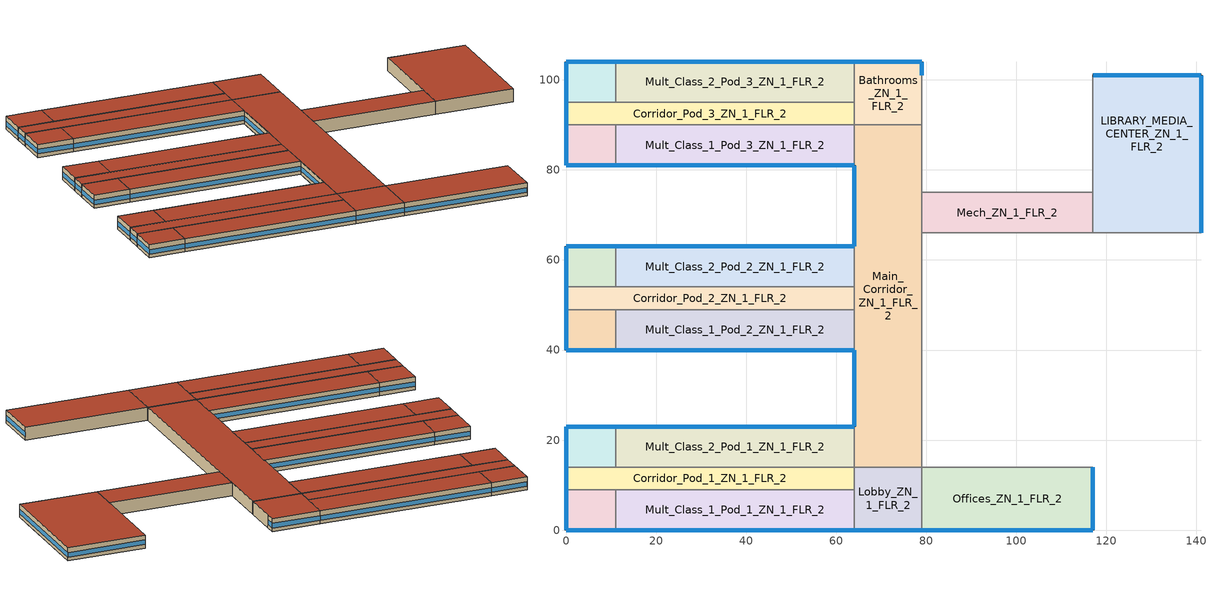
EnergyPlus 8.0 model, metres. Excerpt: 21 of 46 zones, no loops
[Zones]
Corner_Class_1_Pod_1_ZN_1_FLR_2
 floor to Corner_Class_1_Pod_1_ZN_1_FLR_1 (int_slab_floor): 0,9 11,9 11,0 0,0 z4
 wall outside (nonres_ext_wall): 0,9 0,0 11,0 z4:8
 wall to Mult_Class_1_Pod_1_ZN_1_FLR_2 (int_wall): 11,0 11,9 z4:8
 wall to Corridor_Pod_1_ZN_1_FLR_2 (int_wall): 11,9 0,9 z4:8
 window (Window_U_0.55_SHGC_0.25): 0.05,0 10.95,0 z5.1:6.51; 0,8.95 0,0.05 z5.1:6.52
 roof outside (nonres_roof): 0,0 11,0 11,9 0,9 z8
Mult_Class_1_Pod_1_ZN_1_FLR_2
 floor to Mult_Class_1_Pod_1_ZN_1_FLR_1 (int_slab_floor): 11,9 64,9 64,0 11,0 z4
 wall outside (nonres_ext_wall): 11,0 64,0 z4:8
 wall to Lobby_ZN_1_FLR_2 (int_wall): 64,0 64,9 z4:8
 wall to Corridor_Pod_1_ZN_1_FLR_2 (int_wall): 64,9 11,9 z4:8
 window (Window_U_0.55_SHGC_0.25): 11.05,0 63.95,0 z5.1:6.5
 roof outside (nonres_roof): 11,0 64,0 64,9 11,9 z8
Corridor_Pod_1_ZN_1_FLR_2
 floor to Corridor_Pod_1_ZN_1_FLR_1 (int_slab_floor): 0,14 64,14 64,9 0,9 z4
 wall outside (nonres_ext_wall): 0,14 0,9 z4:8
 wall to Lobby_ZN_1_FLR_2 (int_wall): 64,9 64,14 z4:8
 wall to Mult_Class_2_Pod_1_ZN_1_FLR_2 (int_wall): 64,14 11,14 z4:8
 wall to Corner_Class_2_Pod_1_ZN_1_FLR_2 (int_wall): 11,14 0,14 z4:8
 window (Window_U_0.55_SHGC_0.25): 0,13.95 0,9.05 z5.1:6.53
 roof outside (nonres_roof): 0,9 64,9 64,14 0,14 z8
Corner_Class_2_Pod_1_ZN_1_FLR_2
 floor to Corner_Class_2_Pod_1_ZN_1_FLR_1 (int_slab_floor): 0,23 11,23 11,14 0,14 z4
 wall outside (nonres_ext_wall): 11,23 0,23 0,14 z4:8
 wall to Mult_Class_2_Pod_1_ZN_1_FLR_2 (int_wall): 11,14 11,23 z4:8
 window (Window_U_0.55_SHGC_0.25): 10.95,23 0.05,23 z5.1:6.51; 0,22.95 0,14.05 z5.1:6.52
 roof outside (nonres_roof): 0,14 11,14 11,23 0,23 z8
Mult_Class_2_Pod_1_ZN_1_FLR_2
 floor to Mult_Class_2_Pod_1_ZN_1_FLR_1 (int_slab_floor): 11,23 64,23 64,14 11,14 z4
 wall outside (nonres_ext_wall): 64,23 11,23 z4:8
 wall to Main_Corridor_ZN_1_FLR_2 (int_wall): 64,14 64,23 z4:8
 window (Window_U_0.55_SHGC_0.25): 63.95,23 11.05,23 z5.1:6.5
 roof outside (nonres_roof): 11,14 64,14 64,23 11,23 z8
Corner_Class_1_Pod_2_ZN_1_FLR_2
 floor to Corner_Class_1_Pod_2_ZN_1_FLR_1 (int_slab_floor): 0,49 11,49 11,40 0,40 z4
 wall outside (nonres_ext_wall): 0,49 0,40 11,40 z4:8
 wall to Mult_Class_1_Pod_2_ZN_1_FLR_2 (int_wall): 11,40 11,49 z4:8
 wall to Corridor_Pod_2_ZN_1_FLR_2 (int_wall): 11,49 0,49 z4:8
 window (Window_U_0.55_SHGC_0.25): 0.05,40 10.95,40 z5.1:6.51; 0,48.95 0,40.05 z5.1:6.52
 roof outside (nonres_roof): 0,40 11,40 11,49 0,49 z8
Mult_Class_1_Pod_2_ZN_1_FLR_2
 floor to Mult_Class_1_Pod_2_ZN_1_FLR_1 (int_slab_floor): 11,49 64,49 64,40 11,40 z4
 wall outside (nonres_ext_wall): 11,40 64,40 z4:8
 wall to Main_Corridor_ZN_1_FLR_2 (int_wall): 64,40 64,49 z4:8
 wall to Corridor_Pod_2_ZN_1_FLR_2 (int_wall): 64,49 11,49 z4:8
 window (Window_U_0.55_SHGC_0.25): 11.05,40 63.95,40 z5.1:6.5
 roof outside (nonres_roof): 11,40 64,40 64,49 11,49 z8
Corridor_Pod_2_ZN_1_FLR_2
 floor to Corridor_Pod_2_ZN_1_FLR_1 (int_slab_floor): 0,54 64,54 64,49 0,49 z4
 wall outside (nonres_ext_wall): 0,54 0,49 z4:8
 wall to Main_Corridor_ZN_1_FLR_2 (int_wall): 64,49 64,54 z4:8
 wall to Mult_Class_2_Pod_2_ZN_1_FLR_2 (int_wall): 64,54 11,54 z4:8
 wall to Corner_Class_2_Pod_2_ZN_1_FLR_2 (int_wall): 11,54 0,54 z4:8
 window (Window_U_0.55_SHGC_0.25): 0,53.95 0,49.05 z5.1:6.53
 roof outside (nonres_roof): 0,49 64,49 64,54 0,54 z8
Corner_Class_2_Pod_2_ZN_1_FLR_2
 floor to Corner_Class_2_Pod_2_ZN_1_FLR_1 (int_slab_floor): 0,63 11,63 11,54 0,54 z4
 wall outside (nonres_ext_wall): 11,63 0,63 0,54 z4:8
 wall to Mult_Class_2_Pod_2_ZN_1_FLR_2 (int_wall): 11,54 11,63 z4:8
 window (Window_U_0.55_SHGC_0.25): 10.95,63 0.05,63 z5.1:6.51; 0,62.95 0,54.05 z5.1:6.52
 roof outside (nonres_roof): 0,54 11,54 11,63 0,63 z8
Mult_Class_2_Pod_2_ZN_1_FLR_2
 floor to Mult_Class_2_Pod_2_ZN_1_FLR_1 (int_slab_floor): 11,63 64,63 64,54 11,54 z4
 wall outside (nonres_ext_wall): 64,63 11,63 z4:8
 wall to Main_Corridor_ZN_1_FLR_2 (int_wall): 64,54 64,63 z4:8
 window (Window_U_0.55_SHGC_0.25): 63.95,63 11.05,63 z5.1:6.5
 roof outside (nonres_roof): 11,54 64,54 64,63 11,63 z8
Corner_Class_1_Pod_3_ZN_1_FLR_2
 floor to Corner_Class_1_Pod_3_ZN_1_FLR_1 (int_slab_floor): 0,90 11,90 11,81 0,81 z4
 wall outside (nonres_ext_wall): 0,90 0,81 11,81 z4:8
 wall to Mult_Class_1_Pod_3_ZN_1_FLR_2 (int_wall): 11,81 11,90 z4:8
 wall to Corridor_Pod_3_ZN_1_FLR_2 (int_wall): 11,90 0,90 z4:8
 window (Window_U_0.55_SHGC_0.25): 0.05,81 10.95,81 z5.1:6.51; 0,89.95 0,81.05 z5.1:6.52
 roof outside (nonres_roof): 0,81 11,81 11,90 0,90 z8
Mult_Class_1_Pod_3_ZN_1_FLR_2
 floor to Mult_Class_1_Pod_3_ZN_1_FLR_1 (int_slab_floor): 11,90 64,90 64,81 11,81 z4
 wall outside (nonres_ext_wall): 11,81 64,81 z4:8
 wall to Main_Corridor_ZN_1_FLR_2 (int_wall): 64,81 64,90 z4:8
 wall to Corridor_Pod_3_ZN_1_FLR_2 (int_wall): 64,90 11,90 z4:8
 window (Window_U_0.55_SHGC_0.25): 11.05,81 63.95,81 z5.1:6.5
 roof outside (nonres_roof): 11,81 64,81 64,90 11,90 z8
Corridor_Pod_3_ZN_1_FLR_2
 floor to Corridor_Pod_3_ZN_1_FLR_1 (int_slab_floor): 0,95 64,95 64,90 0,90 z4
 wall outside (nonres_ext_wall): 0,95 0,90 z4:8
 wall to Bathrooms_ZN_1_FLR_2 (int_wall): 64,90 64,95 z4:8
 wall to Mult_Class_2_Pod_3_ZN_1_FLR_2 (int_wall): 64,95 11,95 z4:8
 wall to Corner_Class_2_Pod_3_ZN_1_FLR_2 (int_wall): 11,95 0,95 z4:8
 window (Window_U_0.55_SHGC_0.25): 0,94.95 0,90.05 z5.1:6.53
 roof outside (nonres_roof): 0,90 64,90 64,95 0,95 z8
Corner_Class_2_Pod_3_ZN_1_FLR_2
 floor to Corner_Class_2_Pod_3_ZN_1_FLR_1 (int_slab_floor): 0,104 11,104 11,95 0,95 z4
 wall outside (nonres_ext_wall): 11,104 0,104 0,95 z4:8
 wall to Mult_Class_2_Pod_3_ZN_1_FLR_2 (int_wall): 11,95 11,104 z4:8
 window (Window_U_0.55_SHGC_0.25): 10.95,104 0.05,104 z5.1:6.51; 0,103.95 0,95.05 z5.1:6.52
 roof outside (nonres_roof): 0,95 11,95 11,104 0,104 z8
Mult_Class_2_Pod_3_ZN_1_FLR_2
 floor to Mult_Class_2_Pod_3_ZN_1_FLR_1 (int_slab_floor): 11,104 64,104 64,95 11,95 z4
 wall outside (nonres_ext_wall): 64,104 11,104 z4:8
 wall to Bathrooms_ZN_1_FLR_2 (int_wall): 64,95 64,104 z4:8
 window (Window_U_0.55_SHGC_0.25): 63.95,104 11.05,104 z5.1:6.5
 roof outside (nonres_roof): 11,95 64,95 64,104 11,104 z8
Main_Corridor_ZN_1_FLR_2
 floor to Main_Corridor_ZN_1_FLR_1 (int_slab_floor): 64,90 79,90 79,14 64,14 z4
 wall outside (nonres_ext_wall): 64,81 64,63 / 64,40 64,23 z4:8
 wall to Lobby_ZN_1_FLR_2 (int_wall): 64,14 79,14 z4:8
 wall to Gym_ZN_1_FLR_1 (int_wall): 79,14 79,66 z4:8
 wall to Mech_ZN_1_FLR_2 (int_wall): 79,66 79,75 z4:8
 wall to Auditorium_ZN_1_FLR_1 (nonres_ext_wall): 79,75 79,90 z4:8
 wall to Bathrooms_ZN_1_FLR_2 (int_wall): 79,90 64,90 z4:8
 window (Window_U_0.55_SHGC_0.25): 64,80.95 64,63.05 / 64,39.95 64,23.05 z5.1:6.51
 roof outside (nonres_roof): 64,14 79,14 79,90 64,90 z8
Lobby_ZN_1_FLR_2
 floor to Lobby_ZN_1_FLR_1 (int_slab_floor): 64,14 79,14 79,0 64,0 z4
 wall outside (nonres_ext_wall): 64,0 79,0 z4:8
 wall to Offices_ZN_1_FLR_2 (int_wall): 79,0 79,14 z4:8
 window (Window_U_0.55_SHGC_0.25): 64.05,0 78.95,0 z5.1:6.51
 roof outside (nonres_roof): 64,0 79,0 79,14 64,14 z8
Bathrooms_ZN_1_FLR_2
 floor to Bathrooms_ZN_1_FLR_1 (int_slab_floor): 64,104 79,104 79,90 64,90 z4
 wall outside (nonres_ext_wall): 79,101 79,104 64,104 z4:8
 wall to Auditorium_ZN_1_FLR_1 (nonres_ext_wall): 79,90 79,101 z4:8
 window (Window_U_0.55_SHGC_0.25): 79,101.05 79,103.95 z5.1:6.55; 78.95,104 64.05,104 z5.1:6.51
 roof outside (nonres_roof): 64,90 79,90 79,104 64,104 z8
Offices_ZN_1_FLR_2
 floor to Offices_ZN_1_FLR_1 (int_slab_floor): 79,14 117,14 117,0 79,0 z4
 wall outside (nonres_ext_wall): 79,0 117,0 117,14 z4:8
 wall to Gym_ZN_1_FLR_1 (int_wall): 117,14 79,14 z4:8
 window (Window_U_0.55_SHGC_0.25): 79.05,0 116.95,0 z5.1:6.5; 117,0.05 117,13.95 z5.1:6.51
 roof outside (nonres_roof): 79,0 117,0 117,14 79,14 z8
LIBRARY_MEDIA_CENTER_ZN_1_FLR_2
 floor to Kitchen_ZN_1_FLR_1 (int_slab_floor): 117,75 141,75 141,66 117,66 z4
 floor to Cafeteria_ZN_1_FLR_1 (int_slab_floor): 117,101 141,101 141,75 117,75 z4
 wall outside (nonres_ext_wall): 141,66 141,101 117,101 z4:8
 wall to Aux_Gym_ZN_1_FLR_1 (int_wall): 117,66 141,66 z4:8
 wall to Mech_ZN_1_FLR_2 (int_wall): 117,75 117,66 z4:8
 wall to Auditorium_ZN_1_FLR_1 (int_wall): 117,101 117,75 z4:8
 window (Window_U_0.55_SHGC_0.25): 141,66.05 141,100.95 z5.1:6.5; 140.95,101 117.05,101 z5.1:6.51
 roof outside (nonres_roof): 117,66 141,66 141,101 117,101 z8
Mech_ZN_1_FLR_2
 floor to Mech_ZN_1_FLR_1 (int_slab_floor): 79,75 117,75 117,66 79,66 z4
 wall to Gym_ZN_1_FLR_1 (int_wall): 79,66 117,66 z4:8
 wall to Auditorium_ZN_1_FLR_1 (int_wall): 117,75 79,75 z4:8
 roof outside (nonres_roof): 79,66 117,66 117,75 79,75 z8
[Building]
Secondary School: North Axis {deg}=0; Terrain=City; Loads Convergence Tolerance Value=0.04; Temperature Convergence Tolerance Value {deltaC}=0.2; Solar Distribution=FullInteriorAndExterior; Maximum Number of Warmup Days=25; Minimum Number of Warmup Days=6
[Site:Location]
Site:Location=San Francisco Intl Ap_CA_USA Design_Conditions; Latitude {N+ S-}=37.62; Longitude {W- E+}=-122.4; Time Zone Relative to GMT {GMT+/-}=-8; Elevation {m}=2
[SizingPeriod:DesignDay] Day of Month=21; Dry-Bulb Temperature Range Modifier Type=DefaultMultipliers; Humidity Condition Type=Wetbulb; Barometric Pressure {Pa}=101301; Rain {Yes/No}=No; Snow on ground {Yes/No}=No; Daylight Savings Time Indicator=No
Name | Month | Day Type | Maximum Dry-Bulb Temperature {C} | Daily Dry-Bulb Temperature Range {C} | Wetbulb at Maximum Dry-Bulb {C} | Wind Speed {m/s} design conditions vs. traditional 6.71 m/s (15 mph) | Wind Direction {Degrees; N=0, S=180} | Solar Model Indicator | Clearness {0.0 to 1.1} | Wind Speed {m/s} design conditions vs. traditional 3.35 m/s (7mph) | ASHRAE Clear Sky Optical Depth for Beam Irradiance (taub) | ASHRAE Clear Sky Optical Depth for Diffuse Irradiance (taud)
San Francisco Intl Ap Ann Htg 99.6% Condns DB | 1 | WinterDesignDay | 3.8 | 0 | 3.8 | 2.2 | 150 | ASHRAEClearSky | 0
San Francisco Intl Ap Ann Clg .4% Condns DB=>MWB | 8 | SummerDesignDay | 28.3 | 8.5 | 17.2 |  | 310 | ASHRAETau |  | 5.9 | 0.365 | 2.435
[Site:GroundTemperature:BuildingSurface]
20.74, 20.75, 20.74, 20.76, 20.78, 22.98, 23.31, 23.37, 23.41, 21.18, 20.89, 20.8
[Site:WaterMainsTemperature]
Calculation Method=CORRELATION; Annual Average Outdoor Air Temperature {C}=13.09; Maximum Difference In Monthly Average Outdoor Air Temperatures {deltaC}=8.02
[Material]
Name | Roughness | Thickness {m} | Conductivity {W/m-K} | Density {kg/m3} | Specific Heat {J/kg-K} | Thermal Absorptance | Solar Absorptance | Visible Absorptance | Absorptance:Thermal | Absorptance:Solar | Absorptance:Visible
Std Wood 6inch | MediumSmooth | 0.15 | 0.12 | 540 | 1210 | 0.9 | 0.7 | 0.7
F07 25mm stucco | Smooth | 0.0254 | 0.72 | 1856 | 840 | 0.9 | 0.7 | 0.7
F08 Metal surface | Smooth | 0.0008 | 45.28 | 7824 | 500
F13 Built-up roofing | Rough | 0.0095 | 0.16 | 1120 | 1460 |  |  |  | 0.75 | 0.45
G01 13mm gypsum board | Smooth | 0.0127 | 0.16 | 800 | 1090 |  |  |  | 0.9 | 0.7 | 0.5
G01 16mm gypsum board | MediumSmooth | 0.0159 | 0.16 | 800 | 1090
100mm Normalweight concrete floor | MediumRough | 0.1016 | 2.31 | 2322 | 832
[Material:NoMass]
CP02 CARPET PAD: VeryRough, 0.21648, 0.9, 0.7, 0.8
Nonres_Roof_Insulation: MediumSmooth, 4.31889, 0.9, 0.7, 0.7
Nonres_Exterior_Wall_Insulation: MediumSmooth, 1.90342, 0.9, 0.7, 0.7
[Construction]
InteriorFurnishings: Std Wood 6inch
int_wall: G01 13mm gypsum board, G01 13mm gypsum board
int_slab_floor: 100mm Normalweight concrete floor, CP02 CARPET PAD
nonres_roof: F13 Built-up roofing, Nonres_Roof_Insulation, F08 Metal surface
nonres_ext_wall: F07 25mm stucco, G01 16mm gypsum board, Nonres_Exterior_Wall_Insulation, G01 16mm gypsum board
Window_U_0.55_SHGC_0.25: Glass_2175_LayerAvg, Gap_1_W_0_0032, Glass_2022F_LayerAvg
[WindowMaterial:Glazing] Optical Data Type=SpectralAverage; IR Transmittance=0; Back Emissivity=0.84; Conductivity=1
Name | Layer name : GREY-SGP-E366 - 8.6.CIG | Thickness | Solar Transmittance | Solar Front Reflectance | Solar Back Reflectance | Visible Transmittance | Visible Front Reflectance | Visible Back reflectance | Front Emissivity | Layer name : LoE262-4.CIG
 | Glass_2175_LayerAvg | 0.0086 | 0.167758 | 0.217606 | 0.437978 | 0.416044 | 0.078729 | 0.10654 | 0.84
 |  | 0.0039 | 0.355897 | 0.394095 | 0.265645 | 0.677694 | 0.042734 | 0.05547 | 0.046 | Glass_2022F_LayerAvg
[WindowMaterial:Gas]
gap name - Air=Gap_1_W_0_0032; type=Air; thickness=0.0032
[Zone] Type=1; Multiplier=1; Ceiling Height {m}=4; Floor Area {m2}=autocalculate; Part of Total Floor Area=Yes
Name | Volume {m3}
Corner_Class_1_Pod_1_ZN_1_FLR_2; Corner_Class_2_Pod_1_ZN_1_FLR_2; Corner_Class_1_Pod_2_ZN_1_FLR_2; Corner_Class_2_Pod_2_ZN_1_FLR_2; Corner_Class_1_Pod_3_ZN_1_FLR_2; Corner_Class_2_Pod_3_ZN_1_FLR_2 | 396
Mult_Class_1_Pod_1_ZN_1_FLR_2; Mult_Class_2_Pod_1_ZN_1_FLR_2; Mult_Class_1_Pod_2_ZN_1_FLR_2; Mult_Class_2_Pod_2_ZN_1_FLR_2; Mult_Class_1_Pod_3_ZN_1_FLR_2; Mult_Class_2_Pod_3_ZN_1_FLR_2 | 1908
Corridor_Pod_1_ZN_1_FLR_2; Corridor_Pod_2_ZN_1_FLR_2; Corridor_Pod_3_ZN_1_FLR_2 | 1280
Main_Corridor_ZN_1_FLR_2 | 4560
Lobby_ZN_1_FLR_2; Bathrooms_ZN_1_FLR_2 | 840
Offices_ZN_1_FLR_2 | 2128
LIBRARY_MEDIA_CENTER_ZN_1_FLR_2 | 3360
Mech_ZN_1_FLR_2 | 1368
[InternalMass] Construction=InteriorFurnishings
Name | Zone | Surface Area {m2}
Corner_Class_1_Pod_1_ZN_1_FLR_2_InternalMass_1 | Corner_Class_1_Pod_1_ZN_1_FLR_2 | 198
Mult_Class_1_Pod_1_ZN_1_FLR_2_InternalMass_1 | Mult_Class_1_Pod_1_ZN_1_FLR_2 | 954
Corridor_Pod_1_ZN_1_FLR_2_InternalMass_1 | Corridor_Pod_1_ZN_1_FLR_2 | 640
Corner_Class_2_Pod_1_ZN_1_FLR_2_InternalMass_1 | Corner_Class_2_Pod_1_ZN_1_FLR_2 | 198
Mult_Class_2_Pod_1_ZN_1_FLR_2_InternalMass_1 | Mult_Class_2_Pod_1_ZN_1_FLR_2 | 954
Corner_Class_1_Pod_2_ZN_1_FLR_2_InternalMass_1 | Corner_Class_1_Pod_2_ZN_1_FLR_2 | 198
Mult_Class_1_Pod_2_ZN_1_FLR_2_InternalMass_1 | Mult_Class_1_Pod_2_ZN_1_FLR_2 | 954
Corridor_Pod_2_ZN_1_FLR_2_InternalMass_1 | Corridor_Pod_2_ZN_1_FLR_2 | 640
Corner_Class_2_Pod_2_ZN_1_FLR_2_InternalMass_1 | Corner_Class_2_Pod_2_ZN_1_FLR_2 | 198
Mult_Class_2_Pod_2_ZN_1_FLR_2_InternalMass_1 | Mult_Class_2_Pod_2_ZN_1_FLR_2 | 954
Corner_Class_1_Pod_3_ZN_1_FLR_2_InternalMass_1 | Corner_Class_1_Pod_3_ZN_1_FLR_2 | 198
Mult_Class_1_Pod_3_ZN_1_FLR_2_InternalMass_1 | Mult_Class_1_Pod_3_ZN_1_FLR_2 | 954
Corridor_Pod_3_ZN_1_FLR_2_InternalMass_1 | Corridor_Pod_3_ZN_1_FLR_2 | 640
Corner_Class_2_Pod_3_ZN_1_FLR_2_InternalMass_1 | Corner_Class_2_Pod_3_ZN_1_FLR_2 | 198
Mult_Class_2_Pod_3_ZN_1_FLR_2_InternalMass_1 | Mult_Class_2_Pod_3_ZN_1_FLR_2 | 954
Main_Corridor_ZN_1_FLR_2_InternalMass_1 | Main_Corridor_ZN_1_FLR_2 | 2280
Lobby_ZN_1_FLR_2_InternalMass_1 | Lobby_ZN_1_FLR_2 | 420
Bathrooms_ZN_1_FLR_2_InternalMass_1 | Bathrooms_ZN_1_FLR_2 | 420
Offices_ZN_1_FLR_2_InternalMass_1 | Offices_ZN_1_FLR_2 | 1064
LIBRARY_MEDIA_CENTER_ZN_1_FLR_2_InternalMass_1 | LIBRARY_MEDIA_CENTER_ZN_1_FLR_2 | 1680
Mech_ZN_1_FLR_2_InternalMass_1 | Mech_ZN_1_FLR_2 | 684
[People] Fraction Radiant=0.3; Sensible Heat Fraction=AUTOCALCULATE; Activity Level Schedule=ACTIVITY_SCH; Enable ASHRAE 55 Comfort Warnings=No; Mean Radiant Temperature Calculation Type=ZoneAveraged; Work Efficiency Schedule=WORK_EFF_SCH; Clothing Insulation Schedule=CLOTHING_SCH; Air Velocity Schedule=AIR_VELO_SCH; Thermal Comfort Model 1 Type=FANGER
Name | Zone or ZoneList | Number of People Schedule | Number of People Calculation Method | Zone Floor Area per Person {m2/person}
Corner_Class_1_Pod_1_ZN_1_FLR_2 | Corner_Class_1_Pod_1_ZN_1_FLR_2 | BLDG_OCC_SCH | Area/Person | 2.654
Mult_Class_1_Pod_1_ZN_1_FLR_2 | Mult_Class_1_Pod_1_ZN_1_FLR_2 | BLDG_OCC_SCH | Area/Person | 2.654
Corridor_Pod_1_ZN_1_FLR_2 | Corridor_Pod_1_ZN_1_FLR_2 | BLDG_OCC_SCH | People
Corner_Class_2_Pod_1_ZN_1_FLR_2 | Corner_Class_2_Pod_1_ZN_1_FLR_2 | BLDG_OCC_SCH | Area/Person | 2.654
Mult_Class_2_Pod_1_ZN_1_FLR_2 | Mult_Class_2_Pod_1_ZN_1_FLR_2 | BLDG_OCC_SCH | Area/Person | 2.654
Corner_Class_1_Pod_2_ZN_1_FLR_2 | Corner_Class_1_Pod_2_ZN_1_FLR_2 | BLDG_OCC_SCH | Area/Person | 2.654
Mult_Class_1_Pod_2_ZN_1_FLR_2 | Mult_Class_1_Pod_2_ZN_1_FLR_2 | BLDG_OCC_SCH | Area/Person | 2.654
Corridor_Pod_2_ZN_1_FLR_2 | Corridor_Pod_2_ZN_1_FLR_2 | BLDG_OCC_SCH | People
Corner_Class_2_Pod_2_ZN_1_FLR_2 | Corner_Class_2_Pod_2_ZN_1_FLR_2 | BLDG_OCC_SCH | Area/Person | 2.654
Mult_Class_2_Pod_2_ZN_1_FLR_2 | Mult_Class_2_Pod_2_ZN_1_FLR_2 | BLDG_OCC_SCH | Area/Person | 2.654
Corner_Class_1_Pod_3_ZN_1_FLR_2 | Corner_Class_1_Pod_3_ZN_1_FLR_2 | BLDG_OCC_SCH | Area/Person | 2.654
Mult_Class_1_Pod_3_ZN_1_FLR_2 | Mult_Class_1_Pod_3_ZN_1_FLR_2 | BLDG_OCC_SCH_Extend | Area/Person | 2.654
Corridor_Pod_3_ZN_1_FLR_2 | Corridor_Pod_3_ZN_1_FLR_2 | BLDG_OCC_SCH | People
Corner_Class_2_Pod_3_ZN_1_FLR_2 | Corner_Class_2_Pod_3_ZN_1_FLR_2 | BLDG_OCC_SCH | Area/Person | 2.654
Mult_Class_2_Pod_3_ZN_1_FLR_2 | Mult_Class_2_Pod_3_ZN_1_FLR_2 | BLDG_OCC_SCH_Extend | Area/Person | 2.654
Bathrooms_ZN_1_FLR_2 | Bathrooms_ZN_1_FLR_2 | BLDG_OCC_SCH | People
Offices_ZN_1_FLR_2 | Offices_ZN_1_FLR_2 | BLDG_OCC_SCH_Offices | Area/Person | 18.579
LIBRARY_MEDIA_CENTER_ZN_1_FLR_2 | LIBRARY_MEDIA_CENTER_ZN_1_FLR_2 | BLDG_OCC_SCH | Area/Person | 9.289
Mech_ZN_1_FLR_2 | Mech_ZN_1_FLR_2 | BLDG_OCC_SCH | People
[Lights] Design Level Calculation Method=Watts/Area; Return Air Fraction=0; Fraction Radiant=0.37; Fraction Visible=0.2; Fraction Replaceable=1; Return Air Fraction Calculated from Plenum Temperature=No
Name | Zone or ZoneList | Schedule | Watts per Zone Floor Area {W/m2}2}
Corner_Class_1_Pod_1_ZN_1_FLR_2_Lights | Corner_Class_1_Pod_1_ZN_1_FLR_2 | BLDG_LIGHT_CLASSROOM_SCH | 13.3472
Mult_Class_1_Pod_1_ZN_1_FLR_2_Lights | Mult_Class_1_Pod_1_ZN_1_FLR_2 | BLDG_LIGHT_CLASSROOM_SCH | 13.3472
Corridor_Pod_1_ZN_1_FLR_2_Lights | Corridor_Pod_1_ZN_1_FLR_2 | BLDG_LIGHT_CORRIDOR_SCH | 7.10418
Corner_Class_2_Pod_1_ZN_1_FLR_2_Lights | Corner_Class_2_Pod_1_ZN_1_FLR_2 | BLDG_LIGHT_CLASSROOM_SCH | 13.3472
Mult_Class_2_Pod_1_ZN_1_FLR_2_Lights | Mult_Class_2_Pod_1_ZN_1_FLR_2 | BLDG_LIGHT_CLASSROOM_SCH | 13.3472
Corner_Class_1_Pod_2_ZN_1_FLR_2_Lights | Corner_Class_1_Pod_2_ZN_1_FLR_2 | BLDG_LIGHT_CLASSROOM_SCH | 13.3472
Mult_Class_1_Pod_2_ZN_1_FLR_2_Lights | Mult_Class_1_Pod_2_ZN_1_FLR_2 | BLDG_LIGHT_CLASSROOM_SCH | 13.3472
Corridor_Pod_2_ZN_1_FLR_2_Lights | Corridor_Pod_2_ZN_1_FLR_2 | BLDG_LIGHT_CORRIDOR_SCH | 7.10418
Corner_Class_2_Pod_2_ZN_1_FLR_2_Lights | Corner_Class_2_Pod_2_ZN_1_FLR_2 | BLDG_LIGHT_CLASSROOM_SCH | 13.3472
Mult_Class_2_Pod_2_ZN_1_FLR_2_Lights | Mult_Class_2_Pod_2_ZN_1_FLR_2 | BLDG_LIGHT_CLASSROOM_SCH | 13.3472
Corner_Class_1_Pod_3_ZN_1_FLR_2_Lights | Corner_Class_1_Pod_3_ZN_1_FLR_2 | BLDG_LIGHT_CLASSROOM_SCH | 13.3472
Mult_Class_1_Pod_3_ZN_1_FLR_2_Lights | Mult_Class_1_Pod_3_ZN_1_FLR_2 | BLDG_LIGHT_CLASSROOM_SCH | 13.3472
Corridor_Pod_3_ZN_1_FLR_2_Lights | Corridor_Pod_3_ZN_1_FLR_2 | BLDG_LIGHT_CORRIDOR_SCH | 7.10418
Corner_Class_2_Pod_3_ZN_1_FLR_2_Lights | Corner_Class_2_Pod_3_ZN_1_FLR_2 | BLDG_LIGHT_CLASSROOM_SCH | 13.3472
Mult_Class_2_Pod_3_ZN_1_FLR_2_Lights | Mult_Class_2_Pod_3_ZN_1_FLR_2 | BLDG_LIGHT_CLASSROOM_SCH | 13.3472
Main_Corridor_ZN_1_FLR_2_Lights | Main_Corridor_ZN_1_FLR_2 | BLDG_LIGHT_CORRIDOR_SCH | 7.10418
Lobby_ZN_1_FLR_2_Lights | Lobby_ZN_1_FLR_2 | BLDG_LIGHT_LOBBYFLR1_SCH | 9.68752
Bathrooms_ZN_1_FLR_2_Lights | Bathrooms_ZN_1_FLR_2 | BLDG_LIGHT_BATH_SCH | 10.5486
Offices_ZN_1_FLR_2_Lights | Offices_ZN_1_FLR_2 | BLDG_LIGHT_OFFICE_SCH | 11.9479
LIBRARY_MEDIA_CENTER_ZN_1_FLR_2_Lights | LIBRARY_MEDIA_CENTER_ZN_1_FLR_2 | BLDG_LIGHT_LIBRARY_SCH | 12.8091
Mech_ZN_1_FLR_2_Lights | Mech_ZN_1_FLR_2 | BLDG_LIGHT_SCH | 10.2257
[ElectricEquipment] Schedule=BLDG_EQUIP_SCH; Design Level Calculation Method=EquipmentLevel; Fraction Latent=0; Fraction Radiant=0.5; Fraction Lost=0
Name | Zone or ZoneList | Design Level {W}
Corner_Class_1_Pod_1_ZN_1_FLR_2_PlugMisc_Equip | Corner_Class_1_Pod_1_ZN_1_FLR_2 | 990
Mult_Class_1_Pod_1_ZN_1_FLR_2_PlugMisc_Equip | Mult_Class_1_Pod_1_ZN_1_FLR_2 | 4770
Corridor_Pod_1_ZN_1_FLR_2_PlugMisc_Equip | Corridor_Pod_1_ZN_1_FLR_2 | 1280
Corner_Class_2_Pod_1_ZN_1_FLR_2_PlugMisc_Equip | Corner_Class_2_Pod_1_ZN_1_FLR_2 | 990
Mult_Class_2_Pod_1_ZN_1_FLR_2_PlugMisc_Equip | Mult_Class_2_Pod_1_ZN_1_FLR_2 | 4770
Corner_Class_1_Pod_2_ZN_1_FLR_2_PlugMisc_Equip | Corner_Class_1_Pod_2_ZN_1_FLR_2 | 990
Mult_Class_1_Pod_2_ZN_1_FLR_2_PlugMisc_Equip | Mult_Class_1_Pod_2_ZN_1_FLR_2 | 4770
Corridor_Pod_2_ZN_1_FLR_2_PlugMisc_Equip | Corridor_Pod_2_ZN_1_FLR_2 | 1280
Corner_Class_2_Pod_2_ZN_1_FLR_2_PlugMisc_Equip | Corner_Class_2_Pod_2_ZN_1_FLR_2 | 990
Mult_Class_2_Pod_2_ZN_1_FLR_2_PlugMisc_Equip | Mult_Class_2_Pod_2_ZN_1_FLR_2 | 4770
Corner_Class_1_Pod_3_ZN_1_FLR_2_PlugMisc_Equip | Corner_Class_1_Pod_3_ZN_1_FLR_2 | 990
Mult_Class_1_Pod_3_ZN_1_FLR_2_PlugMisc_Equip | Mult_Class_1_Pod_3_ZN_1_FLR_2 | 9540
Corridor_Pod_3_ZN_1_FLR_2_PlugMisc_Equip | Corridor_Pod_3_ZN_1_FLR_2 | 1280
Corner_Class_2_Pod_3_ZN_1_FLR_2_PlugMisc_Equip | Corner_Class_2_Pod_3_ZN_1_FLR_2 | 990
Mult_Class_2_Pod_3_ZN_1_FLR_2_PlugMisc_Equip | Mult_Class_2_Pod_3_ZN_1_FLR_2 | 9540
Main_Corridor_ZN_1_FLR_2_PlugMisc_Equip | Main_Corridor_ZN_1_FLR_2 | 4560
Lobby_ZN_1_FLR_2_PlugMisc_Equip | Lobby_ZN_1_FLR_2 | 840
Bathrooms_ZN_1_FLR_2_PlugMisc_Equip | Bathrooms_ZN_1_FLR_2 | 840
Offices_ZN_1_FLR_2_PlugMisc_Equip | Offices_ZN_1_FLR_2 | 5745.6
LIBRARY_MEDIA_CENTER_ZN_1_FLR_2_PlugMisc_Equip | LIBRARY_MEDIA_CENTER_ZN_1_FLR_2 | 8400
Mech_ZN_1_FLR_2_PlugMisc_Equip | Mech_ZN_1_FLR_2 | 1368
[Daylighting:Controls] Total Daylighting Reference Points=2; Z-Coordinate of First Reference Point {m}=0.762; Z-Coordinate of Second Reference Point {m}=0.762; Lighting Control Type=2; Maximum Allowable Discomfort Glare Index=22; Minimum Input Power Fraction for Continuous Dimming Control=0.3; Minimum Light Output Fraction for Continuous Dimming Control=0.2; Number of Stepped Control Steps=3; Probability Lighting will be Reset When Needed in Manual Stepped Control=1
Name | X-Coordinate of First Reference Point {m} | Y-Coordinate of First Reference Point {m} | X-Coordinate of Second Reference Point {m} | Y-Coordinate of Second Reference Point {m} | Fraction of Zone Controlled by First Reference Point | Fraction of Zone Controlled by Second Reference Point | Illuminance Setpoint at First Reference Point {lux} | Illuminance Setpoint at Second Reference Point {lux} | Glare Calculation Azimuth Angle of View Direction Clockwise from Zone y-Axis {deg}
Corner_Class_1_Pod_1_ZN_1_FLR_2; Corner_Class_1_Pod_2_ZN_1_FLR_2; Corner_Class_1_Pod_3_ZN_1_FLR_2 | 7.6198 | 3.3711 | 3.3711 | 6.0313 | 0.56 | 0.2 | 500 | 500 | 180
Mult_Class_1_Pod_1_ZN_1_FLR_2; Mult_Class_1_Pod_2_ZN_1_FLR_2; Mult_Class_1_Pod_3_ZN_1_FLR_2 | 26.5 | 1.6764 | 26.5 | 3.3528 | 0.28 | 0.28 | 500 | 500 | 180
Corner_Class_2_Pod_1_ZN_1_FLR_2; Corner_Class_2_Pod_2_ZN_1_FLR_2; Corner_Class_2_Pod_3_ZN_1_FLR_2 | 7.3729 | 5.6289 | 3.3711 | 2.9688 | 0.56 | 0.2 | 500 | 500 | 270
Mult_Class_2_Pod_1_ZN_1_FLR_2; Mult_Class_2_Pod_2_ZN_1_FLR_2; Mult_Class_2_Pod_3_ZN_1_FLR_2 | 26.5 | 7.3236 | 26.5 | 5.6472 | 0.28 | 0.28 | 500 | 500 | 0
Lobby_ZN_1_FLR_2 | 7.5 | 1.6764 | 7.5 | 3.3528 | 0.18 | 0.18 | 300 | 300 | 180
Offices_ZN_1_FLR_2 | 18.9982 | 3.3528 | 34.6472 | 7.0104 | 0.36 | 0.08 | 375 | 375 | 180
LIBRARY_MEDIA_CENTER_ZN_1_FLR_2 | 20.6472 | 17.5 | 12 | 31.6472 | 0.21 | 0.11 | 500 | 500 | 0
[ZoneInfiltration:DesignFlowRate] Schedule=INFIL_SCH_PNNL; Design Flow Rate Calculation Method=Flow/ExteriorArea; Constant Term Coefficient=0; Temperature Term Coefficient=0; Velocity Term Coefficient=0.224; Velocity Squared Term Coefficient=0
Name | Zone or ZoneList | Flow per Exterior Surface Area {m3/s-m2}
Corner_Class_1_Pod_1_ZN_1_FLR_2_Infiltration | Corner_Class_1_Pod_1_ZN_1_FLR_2 | 0.000254325
Mult_Class_1_Pod_1_ZN_1_FLR_2_Infiltration | Mult_Class_1_Pod_1_ZN_1_FLR_2 | 0.00017524
Corridor_Pod_1_ZN_1_FLR_2_Infiltration | Corridor_Pod_1_ZN_1_FLR_2 | 3.35686e-05
Corner_Class_2_Pod_1_ZN_1_FLR_2_Infiltration | Corner_Class_2_Pod_1_ZN_1_FLR_2 | 0.000254325
Mult_Class_2_Pod_1_ZN_1_FLR_2_Infiltration | Mult_Class_2_Pod_1_ZN_1_FLR_2 | 0.00017524
Corner_Class_1_Pod_2_ZN_1_FLR_2_Infiltration | Corner_Class_1_Pod_2_ZN_1_FLR_2 | 0.000254325
Mult_Class_1_Pod_2_ZN_1_FLR_2_Infiltration | Mult_Class_1_Pod_2_ZN_1_FLR_2 | 0.00017524
Corridor_Pod_2_ZN_1_FLR_2_Infiltration | Corridor_Pod_2_ZN_1_FLR_2 | 3.35686e-05
Corner_Class_2_Pod_2_ZN_1_FLR_2_Infiltration | Corner_Class_2_Pod_2_ZN_1_FLR_2 | 0.000254325
Mult_Class_2_Pod_2_ZN_1_FLR_2_Infiltration | Mult_Class_2_Pod_2_ZN_1_FLR_2 | 0.00017524
Corner_Class_1_Pod_3_ZN_1_FLR_2_Infiltration | Corner_Class_1_Pod_3_ZN_1_FLR_2 | 0.000254325
Mult_Class_1_Pod_3_ZN_1_FLR_2_Infiltration | Mult_Class_1_Pod_3_ZN_1_FLR_2 | 0.00017524
Corridor_Pod_3_ZN_1_FLR_2_Infiltration | Corridor_Pod_3_ZN_1_FLR_2 | 3.35686e-05
Corner_Class_2_Pod_3_ZN_1_FLR_2_Infiltration | Corner_Class_2_Pod_3_ZN_1_FLR_2 | 0.000254325
Mult_Class_2_Pod_3_ZN_1_FLR_2_Infiltration | Mult_Class_2_Pod_3_ZN_1_FLR_2 | 0.00017524
Main_Corridor_ZN_1_FLR_2_Infiltration | Main_Corridor_ZN_1_FLR_2 | 8.4775e-05
Lobby_ZN_1_FLR_2_Infiltration | Lobby_ZN_1_FLR_2 | 0.000126309
Bathrooms_ZN_1_FLR_2_Infiltration | Bathrooms_ZN_1_FLR_2 | 0.00020255
Offices_ZN_1_FLR_2_Infiltration | Offices_ZN_1_FLR_2 | 0.000159878
LIBRARY_MEDIA_CENTER_ZN_1_FLR_2_Infiltration | LIBRARY_MEDIA_CENTER_ZN_1_FLR_2 | 0.000124602
Mech_ZN_1_FLR_2_Infiltration | Mech_ZN_1_FLR_2 | 0
[Exterior:Lights] Control Option=AstronomicalClock
Name | Schedule | Design Level {W}
Exterior_Lights_a | Exterior_lighting_schedule_a | 353.47
Exterior_Lights_b | Exterior_lighting_schedule_b | 8427.85
[EnergyManagementSystem:Program]
PSZ5_9_Fan_Control: IF PSZ5_9_Number_of_Stages == 1; Return; ENDIF; IF PSZ5_9_HeatingRTF > 0; SET PSZ5_9_Heating = PSZ5_9_HeatingRTF; SET PSZ5_9_Ven = 1 - PSZ5_9_HeatingRTF; SET PSZ5_9_Eco = 0; SET PSZ5_9_Stage1 = 0; SET PSZ5_9_Stage2 = 0; ELSE; SET PSZ5_9_Heating = 0; SET PSZ5_9_EcoSpeed = PSZ5_9_VenSpeed; IF PSZ5_9_SpeedRatio == 0; IF PSZ5_9_RTF > 0; SET PSZ5_9_Stage1 = PSZ5_9_RTF; SET PSZ5_9_Stage2 = 0; SET PSZ5_9_Ven = 1-PSZ5_9_RTF; SET PSZ5_9_Eco = 0; IF PSZ5_9_OAFlowMass > (PSZ5_9_OADesignMass * PSZ5_9_OASch); SET PSZ5_9_Stage1Speed = 1.0; ENDIF; ELSE; SET PSZ5_9_Stage1 = 0; SET PSZ5_9_Stage2 = 0; IF PSZ5_9_OAFlowMass > (PSZ5_9_OADesignMass * PSZ5_9_OASch); SET PSZ5_9_Eco = 1.0; SET PSZ5_9_Ven = 0; SET PSZ5_9_Exp_DAT = PSZ5_9_DAT_Rqd - (1-PSZ5_9_VenSpeed) * CAFETERIA_ZN_1_FLR_1_Temp; SET PSZ5_9_Exp_DAT = PSZ5_9_Exp_DAT/PSZ5_9_VenSpeed; IF OAT_F > PSZ5_9_Exp_DAT; SET PSZ5_9_EcoSpeed = PSZ5_9_Stage2Speed; ENDIF; ELSE; SET PSZ5_9_Eco = 0; SET PSZ5_9_Ven = 1.0; ENDIF; ENDIF; ELSE; SET PSZ5_9_Stage1 = 1- PSZ5_9_SpeedRatio; SET PSZ5_9_Stage2 = PSZ5_9_SpeedRatio; SET PSZ5_9_Ven = 0; SET PSZ5_9_Eco = 0; IF PSZ5_9_OAFlowMass > (PSZ5_9_OADesignMass * PSZ5_9_OASch); SET PSZ5_9_Stage1Speed = 1.0; ENDIF; ENDIF; ENDIF; SET PSZ5_9_FPR = PSZ5_9_Ven * (PSZ5_9_VenSpeed ^ PSZ5_9_FanPwrExponent); SET PSZ5_9_FPR = PSZ5_9_FPR + PSZ5_9_Eco * (PSZ5_9_EcoSpeed ^ PSZ5_9_FanPwrExponent); SET PSZ5_9_FPR_1 = PSZ5_9_Stage1 * (PSZ5_9_Stage1Speed ^ PSZ5_9_FanPwrExponent); SET PSZ5_9_FPR = PSZ5_9_FPR + PSZ5_9_FPR_1; SET PSZ5_9_FPR_2 = PSZ5_9_Stage2 * (PSZ5_9_Stage2Speed ^ PSZ5_9_FanPwrExponent); SET PSZ5_9_FPR = PSZ5_9_FPR + PSZ5_9_FPR_2; SET PSZ5_9_FPR_3 = PSZ5_9_Heating * (PSZ5_9_HeatSpeed ^ PSZ5_9_FanPwrExponent); SET PSZ5_9_FanPwrRatio = PSZ5_9_FPR +  PSZ5_9_FPR_3; SET PSZ5_9_Fan_Pressure = PSZ5_9_Fan_DesignPressure * PSZ5_9_FanPwrRatio
SetBoilerCurve: IF BoilerPLR >= PLRx; IF BoilerType == 1; SET BoilerCurve = 0.975 + 0.305*BoilerPLR - 0.527*(BoilerPLR^2) + 0.249*(BoilerPLR^3); ELSE; SET BoilerCurve = 0.907 + 0.320*BoilerPLR - 0.420*(BoilerPLR^2) + 0.193*(BoilerPLR^3); ENDIF; ELSE; IF BoilerPLR == 0; SET BoilerCurve = NULL; ELSE; IF BoilerPLR <0.05; SET BoilerCurve = (0.05/(0.05 + SkinLossRate)) * (Ecx/EtRated); ELSE; SET BoilerCurve = (BoilerPLR/(BoilerPLR + SkinLossRate)) * (Ecx/EtRated); ENDIF; ENDIF; ENDIF
OA_BASED_OPTIMUM_START_EMS_Program: IF DaylightSavings==0 && DayOfWeek>1 && DayOfWeek<7 && Hour==6 && OAT<23.9 && OAT>1.7; SET CLGSETP_SCH_Actuator = 29.44; SET HTGSETP_SCH_Actuator = 15.6; ELSEIF DaylightSavings==1 && DayOfWeek>1 && DayOfWeek<7 && Hour==5 && OAT<23.9 && OAT>1.7; SET CLGSETP_SCH_Actuator = 29.44; SET HTGSETP_SCH_Actuator = 15.6; ELSE; SET CLGSETP_SCH_Actuator = NULL; SET HTGSETP_SCH_Actuator = NULL; ENDIF
[EnergyManagementSystem:ProgramCallingManager]
Transformer_Load_Prog_Manager: AfterPredictorAfterHVACManagers; Transformer_Load_Prog
PSZ1_5_Set_Number_of_Stages_CallingManager: BeginNewEnvironment; PSZ1_5_Set_Number_of_Stages
PSZ1_5_ECO_Manager: InsideHVACSystemIterationLoop; PSZ1_5_Economizer_CTRL_Prog
PSZ1_5_Fan_Parameter_manager: BeginNewEnvironment; PSZ1_5_Set_Fan_Par
PSZ1_5_Fan_Main_Manager: BeginTimestepBeforePredictor; PSZ1_5_Fan_Control
PSZ2_6_Set_Number_of_Stages_CallingManager: BeginNewEnvironment; PSZ2_6_Set_Number_of_Stages
PSZ2_6_ECO_Manager: InsideHVACSystemIterationLoop; PSZ2_6_Economizer_CTRL_Prog
PSZ2_6_Fan_Parameter_manager: BeginNewEnvironment; PSZ2_6_Set_Fan_Par
PSZ2_6_Fan_Main_Manager: BeginTimestepBeforePredictor; PSZ2_6_Fan_Control
PSZ3_7_Set_Number_of_Stages_CallingManager: BeginNewEnvironment; PSZ3_7_Set_Number_of_Stages
PSZ3_7_ECO_Manager: InsideHVACSystemIterationLoop; PSZ3_7_Economizer_CTRL_Prog
PSZ3_7_Fan_Parameter_manager: BeginNewEnvironment; PSZ3_7_Set_Fan_Par
PSZ3_7_Fan_Main_Manager: BeginTimestepBeforePredictor; PSZ3_7_Fan_Control
PSZ4_8_Set_Number_of_Stages_CallingManager: BeginNewEnvironment; PSZ4_8_Set_Number_of_Stages
PSZ4_8_ECO_Manager: InsideHVACSystemIterationLoop; PSZ4_8_Economizer_CTRL_Prog
PSZ4_8_Fan_Parameter_manager: BeginNewEnvironment; PSZ4_8_Set_Fan_Par
PSZ4_8_Fan_Main_Manager: BeginTimestepBeforePredictor; PSZ4_8_Fan_Control
PSZ5_9_Set_Number_of_Stages_CallingManager: BeginNewEnvironment; PSZ5_9_Set_Number_of_Stages
PSZ5_9_ECO_Manager: InsideHVACSystemIterationLoop; PSZ5_9_Economizer_CTRL_Prog
PSZ5_9_Fan_Parameter_manager: BeginNewEnvironment; PSZ5_9_Set_Fan_Par
PSZ5_9_Fan_Main_Manager: BeginTimestepBeforePredictor; PSZ5_9_Fan_Control
BoilerParManager: BeginNewEnvironment; SetBoilerPar
BoilerCurveManager: InsideHVACSystemIterationLoop; SetBoilerCurve
OA_BASED_OPTIMUM_START_EMS_Program Manager: BeginTimestepBeforePredictor; OA_BASED_OPTIMUM_START_EMS_Program
[EnergyManagementSystem:OutputVariable]
Wired_LTG: EMS Variable=Wired_LTG; Type of Data in Variable=Summed; Update Frequency=ZoneTimeStep; Units=J
[ElectricLoadCenter:Transformer]
Transformer 1: Availability Schedule=Always_On; Transformer Usage=PowerInFromGrid; Nameplate Rating {VA}=225000; Phase=3; Conductor Material=Aluminum; Full Load Temperature Rise {C}=150; Fraction of Eddy Current Losses=0.1; Performance Input Method=NominalEfficiency; Nameplate Efficiency=0.985; Per Unit Load for Nameplate Efficiency=0.35; Reference Temperature for Nameplate Efficiency {C}=75; Consider Transformer Loss for Utility Cost=Yes; Meter 1=Wired_LTG_Electricity; Meter 2=Wired_INT_EQUIP
[EnergyManagementSystem:Actuator]
Name | Actuated Component Unique | Actuated Component Type | Actuated Component Control Type
PSZ1_5_Timestep_Econ_Eff | PSZ1_5_Timestep_Econ_Eff_SCH | Schedule:Constant | Schedule Value
PSZ2_6_Timestep_Econ_Eff | PSZ2_6_Timestep_Econ_Eff_SCH | Schedule:Constant | Schedule Value
PSZ3_7_Timestep_Econ_Eff | PSZ3_7_Timestep_Econ_Eff_SCH | Schedule:Constant | Schedule Value
PSZ4_8_Timestep_Econ_Eff | PSZ4_8_Timestep_Econ_Eff_SCH | Schedule:Constant | Schedule Value
PSZ5_9_Timestep_Econ_Eff | PSZ5_9_Timestep_Econ_Eff_SCH | Schedule:Constant | Schedule Value
BoilerCurve | HEATSYS1 BOILER EFFICIENCY CURVE | Curve | Curve Result
CLGSETP_SCH_Actuator | CLGSETP_SCH_Yes_Optimum | Schedule:Compact | Schedule Value
HTGSETP_SCH_Actuator | HTGSETP_SCH_Yes_Optimum | Schedule:Compact | Schedule Value
[Schedule:Compact]
BLDG_LIGHT_BATH_SCH: Through: 6/30, For: Weekdays, Until: 7:00, 0.1773, Until: 8:00, 0.9, Until: 21:00, 0.594, Until: 24:00, 0.1773, For: SummerDesignDay, Until: 24:00, 1, For: WinterDesignDay, Until: 24:00, 0, For: WeekEnds Holidays AllOtherDays, Until: 24:00, 0.1773, Through: 9/1, For: Weekdays, Until: 8:00, 0.1773, Until: 20:00, 0.33, Until: 21:00, 0.117018, Until: 24:00, 0.1773, For: SummerDesignDay, Until: 24:00, 1, For: WinterDesignDay, Until: 24:00, 0, For: WeekEnds Holidays AllOtherDays, Until: 24:00, 0.1773, Through: 12/31, For: Weekdays, Until: 7:00, 0.1773, Until: 8:00, 0.9, Until: 21:00, 0.594, Until: 24:00, 0.1773, For: SummerDesignDay, Until: 24:00, 1, For: WinterDesignDay, Until: 24:00, 0, For: WeekEnds Holidays AllOtherDays, Until: 24:00, 0.1773
BLDG_LIGHT_CLASSROOM_SCH: Through: 6/30, For: Weekdays, Until: 7:00, 0.1773, Until: 8:00, 0.9, Until: 21:00, 0.598291, Until: 24:00, 0.1773, For: SummerDesignDay, Until: 24:00, 1, For: WinterDesignDay, Until: 24:00, 0, For: WeekEnds Holidays AllOtherDays, Until: 24:00, 0.1773, Through: 9/1, For: Weekdays, Until: 8:00, 0.1773, Until: 20:00, 0.332384, Until: 21:00, 0.117863, Until: 24:00, 0.1773, For: SummerDesignDay, Until: 24:00, 1, For: WinterDesignDay, Until: 24:00, 0, For: WeekEnds Holidays AllOtherDays, Until: 24:00, 0.1773, Through: 12/31, For: Weekdays, Until: 7:00, 0.1773, Until: 8:00, 0.9, Until: 21:00, 0.598291, Until: 24:00, 0.1773, For: SummerDesignDay, Until: 24:00, 1, For: WinterDesignDay, Until: 24:00, 0, For: WeekEnds Holidays AllOtherDays, Until: 24:00, 0.1773
BLDG_LIGHT_CORRIDOR_SCH: Through: 6/30, For: Weekdays, Until: 7:00, 0.1773, Until: 8:00, 0.9, Until: 21:00, 0.551772, Until: 24:00, 0.1773, For: SummerDesignDay, Until: 24:00, 1, For: WinterDesignDay, Until: 24:00, 0, For: WeekEnds Holidays AllOtherDays, Until: 24:00, 0.1773, Through: 9/1, For: Weekdays, Until: 8:00, 0.1773, Until: 20:00, 0.30654, Until: 21:00, 0.108699, Until: 24:00, 0.1773, For: SummerDesignDay, Until: 24:00, 1, For: WinterDesignDay, Until: 24:00, 0, For: WeekEnds Holidays AllOtherDays, Until: 24:00, 0.1773, Through: 12/31, For: Weekdays, Until: 7:00, 0.1773, Until: 8:00, 0.9, Until: 21:00, 0.551772, Until: 24:00, 0.1773, For: SummerDesignDay, Until: 24:00, 1, For: WinterDesignDay, Until: 24:00, 0, For: WeekEnds Holidays AllOtherDays, Until: 24:00, 0.1773
BLDG_LIGHT_LIBRARY_SCH: Through: 6/30, For: Weekdays, Until: 7:00, 0.1773, Until: 8:00, 0.9, Until: 21:00, 0.8325, Until: 24:00, 0.1773, For: SummerDesignDay, Until: 24:00, 1, For: WinterDesignDay, Until: 24:00, 0, For: WeekEnds Holidays AllOtherDays, Until: 24:00, 0.1773, Through: 9/1, For: Weekdays, Until: 8:00, 0.1773, Until: 20:00, 0.4625, Until: 21:00, 0.164002, Until: 24:00, 0.1773, For: SummerDesignDay, Until: 24:00, 1, For: WinterDesignDay, Until: 24:00, 0, For: WeekEnds Holidays AllOtherDays, Until: 24:00, 0.1773, Through: 12/31, For: Weekdays, Until: 7:00, 0.1773, Until: 8:00, 0.9, Until: 21:00, 0.8325, Until: 24:00, 0.1773, For: SummerDesignDay, Until: 24:00, 1, For: WinterDesignDay, Until: 24:00, 0, For: WeekEnds Holidays AllOtherDays, Until: 24:00, 0.1773
BLDG_LIGHT_LOBBYFLR1_SCH: Through: 6/30, For: Weekdays, Until: 7:00, 0.1773, Until: 8:00, 0.9, Until: 21:00, 0.855, Until: 24:00, 0.1773, For: SummerDesignDay, Until: 24:00, 1, For: WinterDesignDay, Until: 24:00, 0, For: WeekEnds Holidays AllOtherDays, Until: 24:00, 0.1773, Through: 9/1, For: Weekdays, Until: 8:00, 0.1773, Until: 20:00, 0.475, Until: 21:00, 0.168435, Until: 24:00, 0.1773, For: SummerDesignDay, Until: 24:00, 1, For: WinterDesignDay, Until: 24:00, 0, For: WeekEnds Holidays AllOtherDays, Until: 24:00, 0.1773, Through: 12/31, For: Weekdays, Until: 7:00, 0.1773, Until: 8:00, 0.9, Until: 21:00, 0.855, Until: 24:00, 0.1773, For: SummerDesignDay, Until: 24:00, 1, For: WinterDesignDay, Until: 24:00, 0, For: WeekEnds Holidays AllOtherDays, Until: 24:00, 0.1773
BLDG_LIGHT_OFFICE_SCH: Through: 6/30, For: Weekdays, Until: 7:00, 0.1773, Until: 8:00, 0.9, Until: 21:00, 0.747958, Until: 24:00, 0.1773, For: SummerDesignDay, Until: 24:00, 1, For: WinterDesignDay, Until: 24:00, 0, For: WeekEnds Holidays AllOtherDays, Until: 24:00, 0.1773, Through: 9/1, For: Weekdays, Until: 8:00, 0.1773, Until: 20:00, 0.415533, Until: 21:00, 0.147348, Until: 24:00, 0.1773, For: SummerDesignDay, Until: 24:00, 1, For: WinterDesignDay, Until: 24:00, 0, For: WeekEnds Holidays AllOtherDays, Until: 24:00, 0.1773, Through: 12/31, For: Weekdays, Until: 7:00, 0.1773, Until: 8:00, 0.9, Until: 21:00, 0.747958, Until: 24:00, 0.1773, For: SummerDesignDay, Until: 24:00, 1, For: WinterDesignDay, Until: 24:00, 0, For: WeekEnds Holidays AllOtherDays, Until: 24:00, 0.1773
BLDG_LIGHT_SCH: Through: 6/30, For: Weekdays, Until: 7:00, 0.1773, Until: 21:00, 0.9, Until: 24:00, 0.1773, For: SummerDesignDay, Until: 24:00, 1, For: WinterDesignDay, Until: 24:00, 0, For: WeekEnds Holidays AllOtherDays, Until: 24:00, 0.1773, Through: 9/1, For: Weekdays, Until: 8:00, 0.1773, Until: 20:00, 0.5, Until: 24:00, 0.1773, For: SummerDesignDay, Until: 24:00, 1, For: WinterDesignDay, Until: 24:00, 0, For: WeekEnds Holidays AllOtherDays, Until: 24:00, 0.1773, Through: 12/31, For: Weekdays, Until: 7:00, 0.1773, Until: 21:00, 0.9, Until: 24:00, 0.1773, For: SummerDesignDay, Until: 24:00, 1, For: WinterDesignDay, Until: 24:00, 0, For: WeekEnds Holidays AllOtherDays, Until: 24:00, 0.1773
BLDG_EQUIP_SCH: Through: 6/30, For: SummerDesignDay, Until: 08:00, 0.35, Until: 17:00, 0.95, Until: 24:00, 0.35, For: WinterDesignDay, Until: 24:00, 0.35, For: Weekdays, Until: 08:00, 0.295624, Until: 17:00, 0.90367, Until: 21:00, 0.332931, Until: 24:00, 0.295624, For: WeekEnds Holidays AllOtherDays, Until: 24:00, 0.295624, Through: 9/1, For: SummerDesignDay, Until: 08:00, 0.25, Until: 17:00, 0.5, Until: 24:00, 0.25, For: WinterDesignDay, Until: 24:00, 0.25, For: Weekdays, Until: 08:00, 0.21116, Until: 17:00, 0.475616, Until: 21:00, 0.237808, Until: 24:00, 0.21116, For: WeekEnds Holidays AllOtherDays, Until: 24:00, 0.21116, Through: 12/31, For: SummerDesignDay, Until: 08:00, 0.35, Until: 17:00, 0.95, Until: 24:00, 0.35, For: WinterDesignDay, Until: 24:00, 0.35, For: Weekdays, Until: 08:00, 0.295624, Until: 17:00, 0.90367, Until: 21:00, 0.332931, Until: 24:00, 0.295624, For: WeekEnds Holidays AllOtherDays, Until: 24:00, 0.295624
BLDG_OCC_SCH: Through: 6/15, For: Weekdays SummerDesignDay, Until: 08:00, 0, Until: 16:00, 0.95, Until: 21:00, 0.15, Until: 24:00, 0, For: WeekEnds WinterDesignDay Holidays AllOtherDays, Until: 24:00, 0, Through: 9/15, For: Weekdays SummerDesignDay, Until: 08:00, 0, Until: 16:00, 0.15, Until: 21:00, 0.15, Until: 24:00, 0, For: WeekEnds WinterDesignDay Holidays AllOtherDays, Until: 24:00, 0, Through: 12/31, For: Weekdays SummerDesignDay, Until: 08:00, 0, Until: 16:00, 0.95, Until: 21:00, 0.15, Until: 24:00, 0, For: WeekEnds WinterDesignDay Holidays AllOtherDays, Until: 24:00, 0
BLDG_OCC_SCH_Extend: Through: 6/30, For: Weekdays SummerDesignDay, Until: 08:00, 0, Until: 16:00, 0.95, Until: 21:00, 0.95, Until: 24:00, 0, For: WeekEnds WinterDesignDay Holidays AllOtherDays, Until: 24:00, 0, Through: 9/1, For: Weekdays SummerDesignDay, Until: 08:00, 0, Until: 17:00, 0.5, Until: 21:00, 0.5, Until: 24:00, 0, For: WeekEnds WinterDesignDay Holidays AllOtherDays, Until: 24:00, 0, Through: 12/31, For: Weekdays SummerDesignDay, Until: 08:00, 0, Until: 17:00, 0.95, Until: 21:00, 0.95, Until: 24:00, 0, For: WeekEnds WinterDesignDay Holidays AllOtherDays, Until: 24:00, 0
BLDG_OCC_SCH_Offices: Through: 6/30, For: Weekdays SummerDesignDay, Until: 08:00, 0, Until: 17:00, 0.95, Until: 21:00, 0.15, Until: 24:00, 0, For: WeekEnds WinterDesignDay Holidays AllOtherDays, Until: 24:00, 0, Through: 9/1, For: Weekdays SummerDesignDay, Until: 08:00, 0, Until: 17:00, 0.5, Until: 21:00, 0.15, Until: 24:00, 0, For: WeekEnds WinterDesignDay Holidays AllOtherDays, Until: 24:00, 0, Through: 12/31, For: Weekdays SummerDesignDay, Until: 08:00, 0, Until: 17:00, 0.95, Until: 21:00, 0.15, Until: 24:00, 0, For: WeekEnds WinterDesignDay Holidays AllOtherDays, Until: 24:00, 0
INFIL_SCH_PNNL: Through: 12/31, For: Weekdays SummerDesignDay, Until: 07:00, 1, Until: 21:00, 0.25, Until: 24:00, 1, For: WeekEnds WinterDesignDay Holidays AllOtherDays, Until: 24:00, 1
ALWAYS_ON: Through: 12/31, For: AllDays, Until: 24:00, 1
WORK_EFF_SCH: Through: 12/31, For: AllDays, Until: 24:00, 0
AIR_VELO_SCH: Through: 12/31, For: AllDays, Until: 24:00, 0.2
CLOTHING_SCH: Through: 04/30, For: AllDays, Until: 24:00, 1.1, Through: 09/30, For: AllDays, Until: 24:00, 0.6, Through: 12/31, For: AllDays, Until: 24:00, 1.1
HTGSETP_SCH_YES_OPTIMUM: Through: 12/31, For: SummerDesignDay, Until: 24:00, 15.6, For: WinterDesignDay, Until: 24:00, 21, For: Weekdays, Until: 06:00, 15.6, Until: 07:00, 17.8, Until: 08:00, 20, Until: 21:00, 21, Until: 24:00, 15.6, For: WeekEnds Holidays AllOtherDays, Until: 24:00, 15.6
CLGSETP_SCH_YES_OPTIMUM: Through: 12/31, For: SummerDesignDay, Until: 24:00, 24, For: WinterDesignDay, Until: 24:00, 29.44, For: Weekdays, Until: 06:00, 29.44, Until: 07:00, 27.8, Until: 08:00, 25.6, Until: 21:00, 24, Until: 24:00, 29.44, For: WeekEnds Holidays AllOtherDays, Until: 24:00, 29.44
ACTIVITY_SCH: Through: 12/31, For: AllDays, Until: 24:00, 120
Exterior_lighting_schedule_a: Through:12/31, For:AllDays, Until: 06:00, 0, Until: 24:00, 1
Exterior_lighting_schedule_b: Through:12/31, For:AllDays, Until: 06:00, 0.7, Until: 24:00, 1
[Curve:Quadratic]
HeatSys1 Boiler Efficiency Curve: Coefficient1 Constant=1; Coefficient2 x=0; Coefficient3 x**2=0; Minimum Value of x=0; Maximum Value of x=1
[Schedule:Constant]
PSZ1_5_Timestep_Econ_Eff_SCH; PSZ2_6_Timestep_Econ_Eff_SCH; PSZ3_7_Timestep_Econ_Eff_SCH; PSZ4_8_Timestep_Econ_Eff_SCH; PSZ5_9_Timestep_Econ_Eff_SCH: Fraction, 0.7
